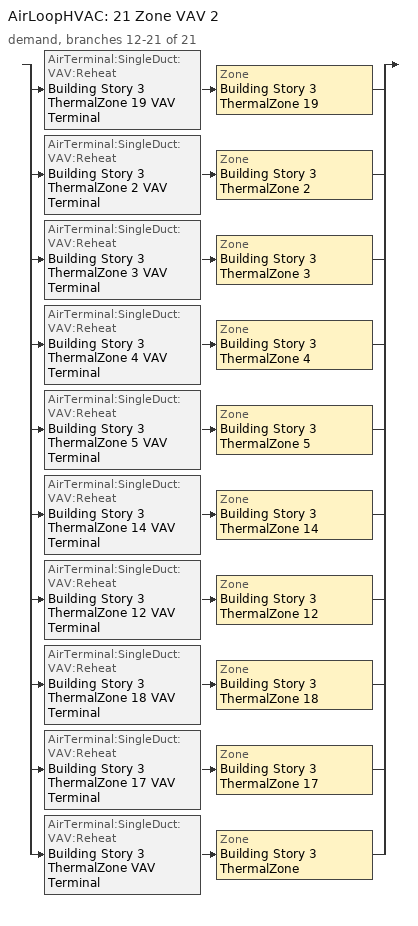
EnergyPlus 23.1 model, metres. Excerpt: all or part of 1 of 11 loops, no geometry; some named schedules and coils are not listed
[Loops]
AirLoopHVAC '21 Zone VAV 2'
 demand, branches 12-21 of 21: split
  | AirTerminal:SingleDuct:VAV:Reheat 'Building Story 3 ThermalZone 19 VAV Terminal' > Zone 'Building Story 3 ThermalZone 19'
  | AirTerminal:SingleDuct:VAV:Reheat 'Building Story 3 ThermalZone 2 VAV Terminal' > Zone 'Building Story 3 ThermalZone 2'
  | AirTerminal:SingleDuct:VAV:Reheat 'Building Story 3 ThermalZone 3 VAV Terminal' > Zone 'Building Story 3 ThermalZone 3'
  | AirTerminal:SingleDuct:VAV:Reheat 'Building Story 3 ThermalZone 4 VAV Terminal' > Zone 'Building Story 3 ThermalZone 4'
  | AirTerminal:SingleDuct:VAV:Reheat 'Building Story 3 ThermalZone 5 VAV Terminal' > Zone 'Building Story 3 ThermalZone 5'
  | AirTerminal:SingleDuct:VAV:Reheat 'Building Story 3 ThermalZone 14 VAV Terminal' > Zone 'Building Story 3 ThermalZone 14'
  | AirTerminal:SingleDuct:VAV:Reheat 'Building Story 3 ThermalZone 12 VAV Terminal' > Zone 'Building Story 3 ThermalZone 12'
  | AirTerminal:SingleDuct:VAV:Reheat 'Building Story 3 ThermalZone 18 VAV Terminal' > Zone 'Building Story 3 ThermalZone 18'
  | AirTerminal:SingleDuct:VAV:Reheat 'Building Story 3 ThermalZone 17 VAV Terminal' > Zone 'Building Story 3 ThermalZone 17'
  | AirTerminal:SingleDuct:VAV:Reheat 'Building Story 3 ThermalZone VAV Terminal' > Zone 'Building Story 3 ThermalZone'
[ZoneControl:Thermostat] Temperature Difference Between Cutout And Setpoint {deltaC}=0
Name | Zone or ZoneList | Control Type Schedule | Control 1
Building Story 3 ThermalZone Thermostat | Building Story 3 ThermalZone | Building Story 3 ThermalZone Thermostat Schedule | Story Mid2 Blended Space Type Thermostat
Building Story 3 ThermalZone 12 Thermostat | Building Story 3 ThermalZone 12 | Building Story 3 ThermalZone 12 Thermostat Schedule | Story Mid2 Blended Space Type Thermostat 4
Building Story 3 ThermalZone 14 Thermostat | Building Story 3 ThermalZone 14 | Building Story 3 ThermalZone 14 Thermostat Schedule | Story Mid2 Blended Space Type Thermostat 6
Building Story 3 ThermalZone 17 Thermostat | Building Story 3 ThermalZone 17 | Building Story 3 ThermalZone 17 Thermostat Schedule | Story Mid2 Blended Space Type Thermostat 9
Building Story 3 ThermalZone 18 Thermostat | Building Story 3 ThermalZone 18 | Building Story 3 ThermalZone 18 Thermostat Schedule | Story Mid2 Blended Space Type Thermostat 10
Building Story 3 ThermalZone 19 Thermostat | Building Story 3 ThermalZone 19 | Building Story 3 ThermalZone 19 Thermostat Schedule | Story Mid2 Blended Space Type Thermostat 11
Building Story 3 ThermalZone 2 Thermostat | Building Story 3 ThermalZone 2 | Building Story 3 ThermalZone 2 Thermostat Schedule | Story Mid2 Blended Space Type Thermostat 12
Building Story 3 ThermalZone 3 Thermostat | Building Story 3 ThermalZone 3 | Building Story 3 ThermalZone 3 Thermostat Schedule | Story Mid2 Blended Space Type Thermostat 14
Building Story 3 ThermalZone 4 Thermostat | Building Story 3 ThermalZone 4 | Building Story 3 ThermalZone 4 Thermostat Schedule | Story Mid2 Blended Space Type Thermostat 15
Building Story 3 ThermalZone 5 Thermostat | Building Story 3 ThermalZone 5 | Building Story 3 ThermalZone 5 Thermostat Schedule | Story Mid2 Blended Space Type Thermostat 16
[ThermostatSetpoint:DualSetpoint] Heating Setpoint Temperature Schedule=OfficeLarge HTGSETP_SCH_YES_OPTIMUM; Cooling Setpoint Temperature Schedule=OfficeLarge CLGSETP_SCH_NO_SETBACK
Story Mid2 Blended Space Type Thermostat; Story Mid2 Blended Space Type Thermostat 4; Story Mid2 Blended Space Type Thermostat 6; Story Mid2 Blended Space Type Thermostat 9; Story Mid2 Blended Space Type Thermostat 10; Story Mid2 Blended Space Type Thermostat 11; Story Mid2 Blended Space Type Thermostat 12; Story Mid2 Blended Space Type Thermostat 14; Story Mid2 Blended Space Type Thermostat 15; Story Mid2 Blended Space Type Thermostat 16
[AirTerminal:SingleDuct:VAV:Reheat] Availability Schedule=Always On Discrete; Maximum Air Flow Rate {m3/s}=Autosize; Zone Minimum Air Flow Input Method=Constant; Constant Minimum Air Flow Fraction=0.353577; Fixed Minimum Air Flow Rate {m3/s}=0; Maximum Hot Water or Steam Flow Rate {m3/s}=Autosize; Minimum Hot Water or Steam Flow Rate {m3/s}=0; Convergence Tolerance=0.001; Damper Heating Action=ReverseWithLimits; Maximum Flow per Zone Floor Area During Reheat {m3/s-m2}=Autocalculate; Maximum Flow Fraction During Reheat=0.5; Maximum Reheat Air Temperature {C}=40
Name | Reheat Coil
Building Story 3 ThermalZone VAV Terminal | Building Story 3 ThermalZone Reheat Coil
Building Story 3 ThermalZone 12 VAV Terminal | Building Story 3 ThermalZone 12 Reheat Coil
Building Story 3 ThermalZone 14 VAV Terminal | Building Story 3 ThermalZone 14 Reheat Coil
Building Story 3 ThermalZone 17 VAV Terminal | Building Story 3 ThermalZone 17 Reheat Coil
Building Story 3 ThermalZone 18 VAV Terminal | Building Story 3 ThermalZone 18 Reheat Coil
Building Story 3 ThermalZone 19 VAV Terminal | Building Story 3 ThermalZone 19 Reheat Coil
Building Story 3 ThermalZone 2 VAV Terminal | Building Story 3 ThermalZone 2 Reheat Coil
Building Story 3 ThermalZone 3 VAV Terminal | Building Story 3 ThermalZone 3 Reheat Coil
Building Story 3 ThermalZone 4 VAV Terminal | Building Story 3 ThermalZone 4 Reheat Coil
Building Story 3 ThermalZone 5 VAV Terminal | Building Story 3 ThermalZone 5 Reheat Coil
[Zone equipment]
Building Story 3 ThermalZone: Building Story 3 ThermalZone VAV Terminal
Building Story 3 ThermalZone 12: Building Story 3 ThermalZone 12 VAV Terminal
Building Story 3 ThermalZone 14: Building Story 3 ThermalZone 14 VAV Terminal
Building Story 3 ThermalZone 17: Building Story 3 ThermalZone 17 VAV Terminal
Building Story 3 ThermalZone 18: Building Story 3 ThermalZone 18 VAV Terminal
Building Story 3 ThermalZone 19: Building Story 3 ThermalZone 19 VAV Terminal
Building Story 3 ThermalZone 2: Building Story 3 ThermalZone 2 VAV Terminal
Building Story 3 ThermalZone 3: Building Story 3 ThermalZone 3 VAV Terminal
Building Story 3 ThermalZone 4: Building Story 3 ThermalZone 4 VAV Terminal
Building Story 3 ThermalZone 5: Building Story 3 ThermalZone 5 VAV Terminal
[Sizing:Zone] Zone Cooling Design Supply Air Temperature Input Method=SupplyAirTemperature; Zone Cooling Design Supply Air Temperature {C}=12.7778; Zone Cooling Design Supply Air Temperature Difference {deltaC}=11.11; Zone Heating Design Supply Air Temperature Input Method=SupplyAirTemperature; Zone Heating Design Supply Air Temperature {C}=40; Zone Heating Design Supply Air Temperature Difference {deltaC}=11.11; Zone Cooling Design Supply Air Humidity Ratio {kgWater/kgDryAir}=0.0085; Zone Heating Design Supply Air Humidity Ratio {kgWater/kgDryAir}=0.008; Cooling Design Air Flow Method=DesignDayWithLimit; Cooling Design Air Flow Rate {m3/s}=0; Cooling Minimum Air Flow per Zone Floor Area {m3/s-m2}=0.000762; Cooling Minimum Air Flow {m3/s}=0; Cooling Minimum Air Flow Fraction=0; Heating Design Air Flow Method=DesignDay; Heating Design Air Flow Rate {m3/s}=0; Heating Maximum Air Flow per Zone Floor Area {m3/s-m2}=0.002032; Heating Maximum Air Flow {m3/s}=0.141576; Heating Maximum Air Flow Fraction=0.3; Account for Dedicated Outdoor Air System=No; Zone Load Sizing Method=Sensible Load Only No Latent Load; Zone Latent Cooling Design Supply Air Humidity Ratio Input Method=HumidityRatioDifference; Zone Cooling Design Supply Air Humidity Ratio Difference {kgWater/kgDryAir}=0.005; Zone Latent Heating Design Supply Air Humidity Ratio Input Method=HumidityRatioDifference; Zone Humidification Design Supply Air Humidity Ratio Difference {kgWater/kgDryAir}=0.005
Name | Design Specification Outdoor Air Object | Design Specification Zone Air Distribution Object
Building Story 3 ThermalZone | Building Story 3 ThermalZone DSOA Space List | Building Story 3 ThermalZone Design Spec Zone Air Dist
Building Story 3 ThermalZone 12 | Building Story 3 ThermalZone 12 DSOA Space List | Building Story 3 ThermalZone 12 Design Spec Zone Air Dist
Building Story 3 ThermalZone 14 | Building Story 3 ThermalZone 14 DSOA Space List | Building Story 3 ThermalZone 14 Design Spec Zone Air Dist
Building Story 3 ThermalZone 17 | Building Story 3 ThermalZone 17 DSOA Space List | Building Story 3 ThermalZone 17 Design Spec Zone Air Dist
Building Story 3 ThermalZone 18 | Building Story 3 ThermalZone 18 DSOA Space List | Building Story 3 ThermalZone 18 Design Spec Zone Air Dist
Building Story 3 ThermalZone 19 | Building Story 3 ThermalZone 19 DSOA Space List | Building Story 3 ThermalZone 19 Design Spec Zone Air Dist
Building Story 3 ThermalZone 2 | Building Story 3 ThermalZone 2 DSOA Space List | Building Story 3 ThermalZone 2 Design Spec Zone Air Dist
Building Story 3 ThermalZone 3 | Building Story 3 ThermalZone 3 DSOA Space List | Building Story 3 ThermalZone 3 Design Spec Zone Air Dist
Building Story 3 ThermalZone 4 | Building Story 3 ThermalZone 4 DSOA Space List | Building Story 3 ThermalZone 4 Design Spec Zone Air Dist
Building Story 3 ThermalZone 5 | Building Story 3 ThermalZone 5 DSOA Space List | Building Story 3 ThermalZone 5 Design Spec Zone Air Dist
[DesignSpecification:ZoneAirDistribution] Minimum Zone Ventilation Efficiency=0.6
Building Story 3 ThermalZone Design Spec Zone Air Dist; Building Story 3 ThermalZone 12 Design Spec Zone Air Dist; Building Story 3 ThermalZone 14 Design Spec Zone Air Dist; Building Story 3 ThermalZone 17 Design Spec Zone Air Dist; Building Story 3 ThermalZone 18 Design Spec Zone Air Dist; Building Story 3 ThermalZone 19 Design Spec Zone Air Dist; Building Story 3 ThermalZone 2 Design Spec Zone Air Dist; Building Story 3 ThermalZone 3 Design Spec Zone Air Dist; Building Story 3 ThermalZone 4 Design Spec Zone Air Dist; Building Story 3 ThermalZone 5 Design Spec Zone Air Dist
[DesignSpecification:OutdoorAir]
Blended OA 2: Outdoor Air Method=Sum; Outdoor Air Flow per Person {m3/s-person}=0.00360981; Outdoor Air Flow per Zone Floor Area {m3/s-m2}=0.000454684; Outdoor Air Flow per Zone {m3/s}=0; Outdoor Air Flow Air Changes per Hour {1/hr}=0
[DesignSpecification:OutdoorAir:SpaceList] Space 1 Design Specification Outdoor Air Object=Blended OA 2
Name | Space 1
Building Story 3 ThermalZone DSOA Space List | Building Story 3 Space
Building Story 3 ThermalZone 12 DSOA Space List | Building Story 3 Space 12
Building Story 3 ThermalZone 14 DSOA Space List | Building Story 3 Space 14
Building Story 3 ThermalZone 17 DSOA Space List | Building Story 3 Space 17
Building Story 3 ThermalZone 18 DSOA Space List | Building Story 3 Space 18
Building Story 3 ThermalZone 19 DSOA Space List | Building Story 3 Space 19
Building Story 3 ThermalZone 2 DSOA Space List | Building Story 3 Space 2
Building Story 3 ThermalZone 3 DSOA Space List | Building Story 3 Space 3
Building Story 3 ThermalZone 4 DSOA Space List | Building Story 3 Space 4
Building Story 3 ThermalZone 5 DSOA Space List | Building Story 3 Space 5
[AvailabilityManager:NightCycle] Applicability Schedule=Always On Discrete; Control Type=CycleOnAny; Thermostat Tolerance {deltaC}=1.9999; Cycling Run Time Control Type=Thermostat; Cycling Run Time {s}=1800
Name | Fan Schedule
Availability Manager Night Cycle 1 | 21 Zone VAV Occ Sch
Availability Manager Night Cycle 2 | 21 Zone VAV 1 Occ Sch
Availability Manager Night Cycle 3 | 21 Zone VAV 2 Occ Sch
Availability Manager Night Cycle 4 | 21 Zone VAV 3 Occ Sch
[AvailabilityManager:Scheduled] Schedule=Always On Discrete
21 Zone VAV OA System Availability Manager; 21 Zone VAV 1 OA System Availability Manager; 21 Zone VAV 2 OA System Availability Manager; 21 Zone VAV 3 OA System Availability Manager
[EnergyManagementSystem:Sensor]
Name | Output:Variable or Output:Meter Index Key | Output:Variable or Output:Meter
Ele_Sen | Whole Building | Facility Total Purchased Electricity Energy
Fut_Sen | NYSTc 2030 Future Hourly Emissions Sch | Schedule Value
His_Sen | New York 2019 Historical Hourly Emissions Sch | Schedule Value
Mains_Water_Temp_Sen | Environment | Site Mains Water Temperature
OAT; OAT_1; OAT_2; OAT_3 | Environment | Site Outdoor Air Drybulb Temperature
[EnergyManagementSystem:Actuator] Actuated Component Control Type=Schedule Value
Name | Actuated Component Unique | Actuated Component Type
Mains_Water_Temp_Act | Mains Water Temperature | Schedule:Constant
SYS21ZoneVAV1ClgSch0; SYS21ZoneVAVClgSch0 | SchoolSecondary CLGSETP_SCH_NO_SETBACK | Schedule:Year
SYS21ZoneVAV1HtgSch0 | SchoolSecondary HTGSETP_SCH_YES_OPTIMUM | Schedule:Year
SYS21ZoneVAV2ClgSch0; SYS21ZoneVAV3ClgSch0 | OfficeLarge CLGSETP_SCH_NO_SETBACK | Schedule:Year
SYS21ZoneVAV2HtgSch0; SYS21ZoneVAV3HtgSch0 | OfficeLarge HTGSETP_SCH_YES_OPTIMUM | Schedule:Year
SYS21ZoneVAVHtgSch0 | SchoolSecondary HTGSETP_SCH_PSZ_AC | Schedule:Year
[EnergyManagementSystem:Program]
Emissions_Calc_Prgm: SET fut_hr_val = Fut_Sen; SET his_hr_val = His_Sen; SET fut_yr_val = 92; SET his_yr_val = 583; SET elec = Ele_Sen; SET conv = 1000000 * 60 * 60; SET conv_kg_mt = 0.001; SET fut_hr = (fut_hr_val * elec / conv) * conv_kg_mt; SET his_hr = (his_hr_val * elec / conv) * conv_kg_mt; SET fut_yr = (fut_yr_val * elec / conv) * conv_kg_mt; SET his_yr = (his_yr_val * elec / conv) * conv_kg_mt; SET fut_hr_intensity = fut_hr * 1000 / 175963.15663470372; SET his_hr_intensity = his_hr * 1000 / 175963.15663470372; SET fut_yr_intensity = fut_yr * 1000 / 175963.15663470372; SET his_yr_intensity = his_yr * 1000 / 175963.15663470372
Mains_Water_Prg: SET Mains_Water_Temp_Act = Mains_Water_Temp_Sen
SYS21ZoneVAV1OptimumStartProg0: IF DaylightSavings==0 && DayOfWeek>1 && Hour==5 && OAT_1<23.9 && OAT_1>1.7; SET SYS21ZoneVAV1ClgSch0 = 29.4; SET SYS21ZoneVAV1HtgSch0 = 15.6; ELSEIF DaylightSavings==0 && DayOfWeek==1 && Hour==7 && OAT_1<23.9 && OAT_1>1.7; SET SYS21ZoneVAV1ClgSch0 = 29.4; SET SYS21ZoneVAV1HtgSch0 = 15.6; ELSEIF DaylightSavings==1 && DayOfWeek>1 && Hour==4 && OAT_1<23.9 && OAT_1>1.7; SET SYS21ZoneVAV1ClgSch0 = 29.4; SET SYS21ZoneVAV1HtgSch0 = 15.6; ELSEIF DaylightSavings==1 && DayOfWeek==1 && Hour==6 && OAT_1<23.9 && OAT_1>1.7; SET SYS21ZoneVAV1ClgSch0 = 29.4; SET SYS21ZoneVAV1HtgSch0 = 15.6; ELSE; SET SYS21ZoneVAV1ClgSch0 = NULL; SET SYS21ZoneVAV1HtgSch0 = NULL; ENDIF
SYS21ZoneVAV2OptimumStartProg0: IF DaylightSavings==0 && DayOfWeek>1 && Hour==5 && OAT_2<23.9 && OAT_2>1.7; SET SYS21ZoneVAV2ClgSch0 = 29.4; SET SYS21ZoneVAV2HtgSch0 = 15.6; ELSEIF DaylightSavings==0 && DayOfWeek==1 && Hour==7 && OAT_2<23.9 && OAT_2>1.7; SET SYS21ZoneVAV2ClgSch0 = 29.4; SET SYS21ZoneVAV2HtgSch0 = 15.6; ELSEIF DaylightSavings==1 && DayOfWeek>1 && Hour==4 && OAT_2<23.9 && OAT_2>1.7; SET SYS21ZoneVAV2ClgSch0 = 29.4; SET SYS21ZoneVAV2HtgSch0 = 15.6; ELSEIF DaylightSavings==1 && DayOfWeek==1 && Hour==6 && OAT_2<23.9 && OAT_2>1.7; SET SYS21ZoneVAV2ClgSch0 = 29.4; SET SYS21ZoneVAV2HtgSch0 = 15.6; ELSE; SET SYS21ZoneVAV2ClgSch0 = NULL; SET SYS21ZoneVAV2HtgSch0 = NULL; ENDIF
SYS21ZoneVAV3OptimumStartProg0: IF DaylightSavings==0 && DayOfWeek>1 && Hour==5 && OAT_3<23.9 && OAT_3>1.7; SET SYS21ZoneVAV3ClgSch0 = 29.4; SET SYS21ZoneVAV3HtgSch0 = 15.6; ELSEIF DaylightSavings==0 && DayOfWeek==1 && Hour==7 && OAT_3<23.9 && OAT_3>1.7; SET SYS21ZoneVAV3ClgSch0 = 29.4; SET SYS21ZoneVAV3HtgSch0 = 15.6; ELSEIF DaylightSavings==1 && DayOfWeek>1 && Hour==4 && OAT_3<23.9 && OAT_3>1.7; SET SYS21ZoneVAV3ClgSch0 = 29.4; SET SYS21ZoneVAV3HtgSch0 = 15.6; ELSEIF DaylightSavings==1 && DayOfWeek==1 && Hour==6 && OAT_3<23.9 && OAT_3>1.7; SET SYS21ZoneVAV3ClgSch0 = 29.4; SET SYS21ZoneVAV3HtgSch0 = 15.6; ELSE; SET SYS21ZoneVAV3ClgSch0 = NULL; SET SYS21ZoneVAV3HtgSch0 = NULL; ENDIF
SYS21ZoneVAVOptimumStartProg0: IF DaylightSavings==0 && DayOfWeek>1 && Hour==5 && OAT<23.9 && OAT>1.7; SET SYS21ZoneVAVClgSch0 = 29.4; SET SYS21ZoneVAVHtgSch0 = 15.6; ELSEIF DaylightSavings==0 && DayOfWeek==1 && Hour==7 && OAT<23.9 && OAT>1.7; SET SYS21ZoneVAVClgSch0 = 29.4; SET SYS21ZoneVAVHtgSch0 = 15.6; ELSEIF DaylightSavings==1 && DayOfWeek>1 && Hour==4 && OAT<23.9 && OAT>1.7; SET SYS21ZoneVAVClgSch0 = 29.4; SET SYS21ZoneVAVHtgSch0 = 15.6; ELSEIF DaylightSavings==1 && DayOfWeek==1 && Hour==6 && OAT<23.9 && OAT>1.7; SET SYS21ZoneVAVClgSch0 = 29.4; SET SYS21ZoneVAVHtgSch0 = 15.6; ELSE; SET SYS21ZoneVAVClgSch0 = NULL; SET SYS21ZoneVAVHtgSch0 = NULL; ENDIF
[EnergyManagementSystem:ProgramCallingManager]
Emissions Calc Prgm: EndOfSystemTimestepBeforeHVACReporting; Emissions_Calc_Prgm
Mains_Water_Prg_Mgr: BeginTimestepBeforePredictor; Mains_Water_Prg
SYS21ZoneVAV1OptimumStartCallingManager0: BeginTimestepBeforePredictor; SYS21ZoneVAV1OptimumStartProg0
SYS21ZoneVAV2OptimumStartCallingManager0: BeginTimestepBeforePredictor; SYS21ZoneVAV2OptimumStartProg0
SYS21ZoneVAV3OptimumStartCallingManager0: BeginTimestepBeforePredictor; SYS21ZoneVAV3OptimumStartProg0
SYS21ZoneVAVOptimumStartCallingManager0: BeginTimestepBeforePredictor; SYS21ZoneVAVOptimumStartProg0
[EnergyManagementSystem:OutputVariable] Type of Data in Variable=Summed; Update Frequency=SystemTimestep; EMS Program or Subroutine=Emissions_Calc_Prgm
Name | EMS Variable | Units
Future_Annual_Electricity_Emissions | fut_yr | mt
Future_Annual_Electricity_Emissions_Intensity | fut_yr_intensity | kg/ft2
Future_Hourly_Electricity_Emissions | fut_hr | mt
Future_Hourly_Electricity_Emissions_Intensity | fut_hr_intensity | kg/ft2
Historical_Annual_Electricity_Emissions | his_yr | mt
Historical_Annual_Electricity_Emissions_Intensity | his_yr_intensity | kg/ft2
Historical_Hourly_Electricity_Emissions | his_hr | mt
Historical_Hourly_Electricity_Emissions_Intensity | his_hr_intensity | kg/ft2
[Schedule:Day:Interval]
OfficeLarge HTGSETP_SCH_YES_OPTIMUM Default; OfficeLarge HTGSETP_SCH_YES_OPTIMUM Summer Design Day: No, 24:00, 15.6
OfficeLarge HTGSETP_SCH_YES_OPTIMUM Wkdy Day: No, 04:00, 15.6, 05:00, 17.8, 06:00, 20, 22:00, 21, 24:00, 15.6
OfficeLarge HTGSETP_SCH_YES_OPTIMUM Sat Day: No, 04:00, 15.6, 05:00, 17.8, 06:00, 20, 17:00, 21, 24:00, 15.6
OfficeLarge HTGSETP_SCH_YES_OPTIMUM Winter Design Day: No, 05:00, 15.6, 06:00, 17.6, 07:00, 19.6, 22:00, 21, 24:00, 15.6
OfficeLarge CLGSETP_SCH_NO_SETBACK Default; OfficeLarge CLGSETP_SCH_NO_SETBACK Default|WntrDsn|Sat|Wkdy Day; OfficeLarge CLGSETP_SCH_NO_SETBACK Winter Design Day: No, 24:00, 24
OfficeLarge CLGSETP_SCH_NO_SETBACK Summer Design Day: No, 05:00, 26.7, 06:00, 25.7, 07:00, 25, 22:00, 24, 24:00, 26.7
[Schedule:Week:Daily]
21 Zone VAV Occ Sch Week Rule - Jan1-Jul1: 21 Zone VAV Occ Sch Sunday, 21 Zone VAV Occ Sch Default, 21 Zone VAV Occ Sch Tuesday, 21 Zone VAV Occ Sch Wednesday, 21 Zone VAV Occ Sch Thursday, 21 Zone VAV Occ Sch Friday, 21 Zone VAV Occ Sch Sunday, 21 Zone VAV Occ Sch Default, 21 Zone VAV Occ Sch Summer Design Day, 21 Zone VAV Occ Sch Winter Design Day, 21 Zone VAV Occ Sch Default, 21 Zone VAV Occ Sch Default
21 Zone VAV Occ Sch Week Rule - Jul2-Aug26: 21 Zone VAV Occ Sch Sunday, 21 Zone VAV Occ Sch Monday 1, 21 Zone VAV Occ Sch Tuesday 1, 21 Zone VAV Occ Sch Wednesday 1, 21 Zone VAV Occ Sch Thursday 1, 21 Zone VAV Occ Sch Friday 1, 21 Zone VAV Occ Sch Sunday, 21 Zone VAV Occ Sch Default, 21 Zone VAV Occ Sch Summer Design Day, 21 Zone VAV Occ Sch Winter Design Day, 21 Zone VAV Occ Sch Default, 21 Zone VAV Occ Sch Default
21 Zone VAV Occ Sch Week Rule - Aug27-Sep2: 21 Zone VAV Occ Sch Sunday, 21 Zone VAV Occ Sch Monday 1, 21 Zone VAV Occ Sch Tuesday 1, 21 Zone VAV Occ Sch Wednesday 1, 21 Zone VAV Occ Sch Thursday 1, 21 Zone VAV Occ Sch Friday 2, 21 Zone VAV Occ Sch Sunday, 21 Zone VAV Occ Sch Default, 21 Zone VAV Occ Sch Summer Design Day, 21 Zone VAV Occ Sch Winter Design Day, 21 Zone VAV Occ Sch Default, 21 Zone VAV Occ Sch Default
21 Zone VAV Occ Sch Week Rule - Sep3-Dec31: 21 Zone VAV Occ Sch Sunday, 21 Zone VAV Occ Sch Monday 2, 21 Zone VAV Occ Sch Tuesday 2, 21 Zone VAV Occ Sch Wednesday 2, 21 Zone VAV Occ Sch Thursday 2, 21 Zone VAV Occ Sch Friday 2, 21 Zone VAV Occ Sch Sunday, 21 Zone VAV Occ Sch Default, 21 Zone VAV Occ Sch Summer Design Day, 21 Zone VAV Occ Sch Winter Design Day, 21 Zone VAV Occ Sch Default, 21 Zone VAV Occ Sch Default
OfficeLarge HTGSETP_SCH_YES_OPTIMUM Week Rule - Jan1-Dec31: OfficeLarge HTGSETP_SCH_YES_OPTIMUM Default, OfficeLarge HTGSETP_SCH_YES_OPTIMUM Wkdy Day, OfficeLarge HTGSETP_SCH_YES_OPTIMUM Wkdy Day, OfficeLarge HTGSETP_SCH_YES_OPTIMUM Wkdy Day, OfficeLarge HTGSETP_SCH_YES_OPTIMUM Wkdy Day, OfficeLarge HTGSETP_SCH_YES_OPTIMUM Wkdy Day, OfficeLarge HTGSETP_SCH_YES_OPTIMUM Sat Day, OfficeLarge HTGSETP_SCH_YES_OPTIMUM Default, OfficeLarge HTGSETP_SCH_YES_OPTIMUM Summer Design Day, OfficeLarge HTGSETP_SCH_YES_OPTIMUM Winter Design Day, OfficeLarge HTGSETP_SCH_YES_OPTIMUM Default, OfficeLarge HTGSETP_SCH_YES_OPTIMUM Default
OfficeLarge CLGSETP_SCH_NO_SETBACK Week Rule - Jan1-Dec31: OfficeLarge CLGSETP_SCH_NO_SETBACK Default, OfficeLarge CLGSETP_SCH_NO_SETBACK Default|WntrDsn|Sat|Wkdy Day, OfficeLarge CLGSETP_SCH_NO_SETBACK Default|WntrDsn|Sat|Wkdy Day, OfficeLarge CLGSETP_SCH_NO_SETBACK Default|WntrDsn|Sat|Wkdy Day, OfficeLarge CLGSETP_SCH_NO_SETBACK Default|WntrDsn|Sat|Wkdy Day, OfficeLarge CLGSETP_SCH_NO_SETBACK Default|WntrDsn|Sat|Wkdy Day, OfficeLarge CLGSETP_SCH_NO_SETBACK Default|WntrDsn|Sat|Wkdy Day, OfficeLarge CLGSETP_SCH_NO_SETBACK Default, OfficeLarge CLGSETP_SCH_NO_SETBACK Summer Design Day, OfficeLarge CLGSETP_SCH_NO_SETBACK Winter Design Day, OfficeLarge CLGSETP_SCH_NO_SETBACK Default, OfficeLarge CLGSETP_SCH_NO_SETBACK Default
[Schedule:Year]
SchoolSecondary HTGSETP_SCH_PSZ_AC: SchoolSecondary HTGSETP_SCH_PSZ_AC Week Rule - Jan1-Dec31, 1, 1, 12, 31
SchoolSecondary CLGSETP_SCH_NO_SETBACK: SchoolSecondary CLGSETP_SCH_NO_SETBACK Week Rule - Jan1-Dec31, 1, 1, 12, 31
21 Zone VAV Occ Sch: 21 Zone VAV Occ Sch Week Rule - Jan1-Jul1, 1, 1, 7, 1, 21 Zone VAV Occ Sch Week Rule - Jul2-Aug26, 7, 2, 8, 26, 21 Zone VAV Occ Sch Week Rule - Aug27-Sep2, 8, 27, 9, 2, 21 Zone VAV Occ Sch Week Rule - Sep3-Dec31, 9, 3, 12, 31
SchoolSecondary HTGSETP_SCH_YES_OPTIMUM: SchoolSecondary HTGSETP_SCH_YES_OPTIMUM Week Rule - Jan1-Dec31, 1, 1, 12, 31
21 Zone VAV 1 Occ Sch: 21 Zone VAV 1 Occ Sch Week Rule - Jan1-Dec31, 1, 1, 12, 31
OfficeLarge HTGSETP_SCH_YES_OPTIMUM: OfficeLarge HTGSETP_SCH_YES_OPTIMUM Week Rule - Jan1-Dec31, 1, 1, 12, 31
OfficeLarge CLGSETP_SCH_NO_SETBACK: OfficeLarge CLGSETP_SCH_NO_SETBACK Week Rule - Jan1-Dec31, 1, 1, 12, 31
21 Zone VAV 2 Occ Sch: 21 Zone VAV 2 Occ Sch Week Rule - Jan1-Dec31, 1, 1, 12, 31
21 Zone VAV 3 Occ Sch: 21 Zone VAV 3 Occ Sch Week Rule - Jan1-Dec31, 1, 1, 12, 31
[Schedule:Compact]
Building Story 3 ThermalZone Thermostat Schedule; Building Story 3 ThermalZone 12 Thermostat Schedule; Building Story 3 ThermalZone 14 Thermostat Schedule; Building Story 3 ThermalZone 17 Thermostat Schedule; Building Story 3 ThermalZone 18 Thermostat Schedule; Building Story 3 ThermalZone 19 Thermostat Schedule; Building Story 3 ThermalZone 2 Thermostat Schedule; Building Story 3 ThermalZone 3 Thermostat Schedule; Building Story 3 ThermalZone 4 Thermostat Schedule; Building Story 3 ThermalZone 5 Thermostat Schedule: Through: 12/31, For: AllDays, Until: 24:00, 4
[Schedule:Constant]
Always On Discrete: OnOff, 1
Mains Water Temperature: Temperature, 10
[Schedule:File] File=future_hourly_co2e_2030.csv; Rows to Skip at Top=1; Number of Hours of Data=8760; Column Separator=Comma; Interpolate to Timestep=No; Minutes per Item=60; Adjust Schedule for Daylight Savings=Yes
Name | Column Number
New York 2019 Historical Hourly Emissions Sch | 9
NYSTc 2030 Future Hourly Emissions Sch | 10
